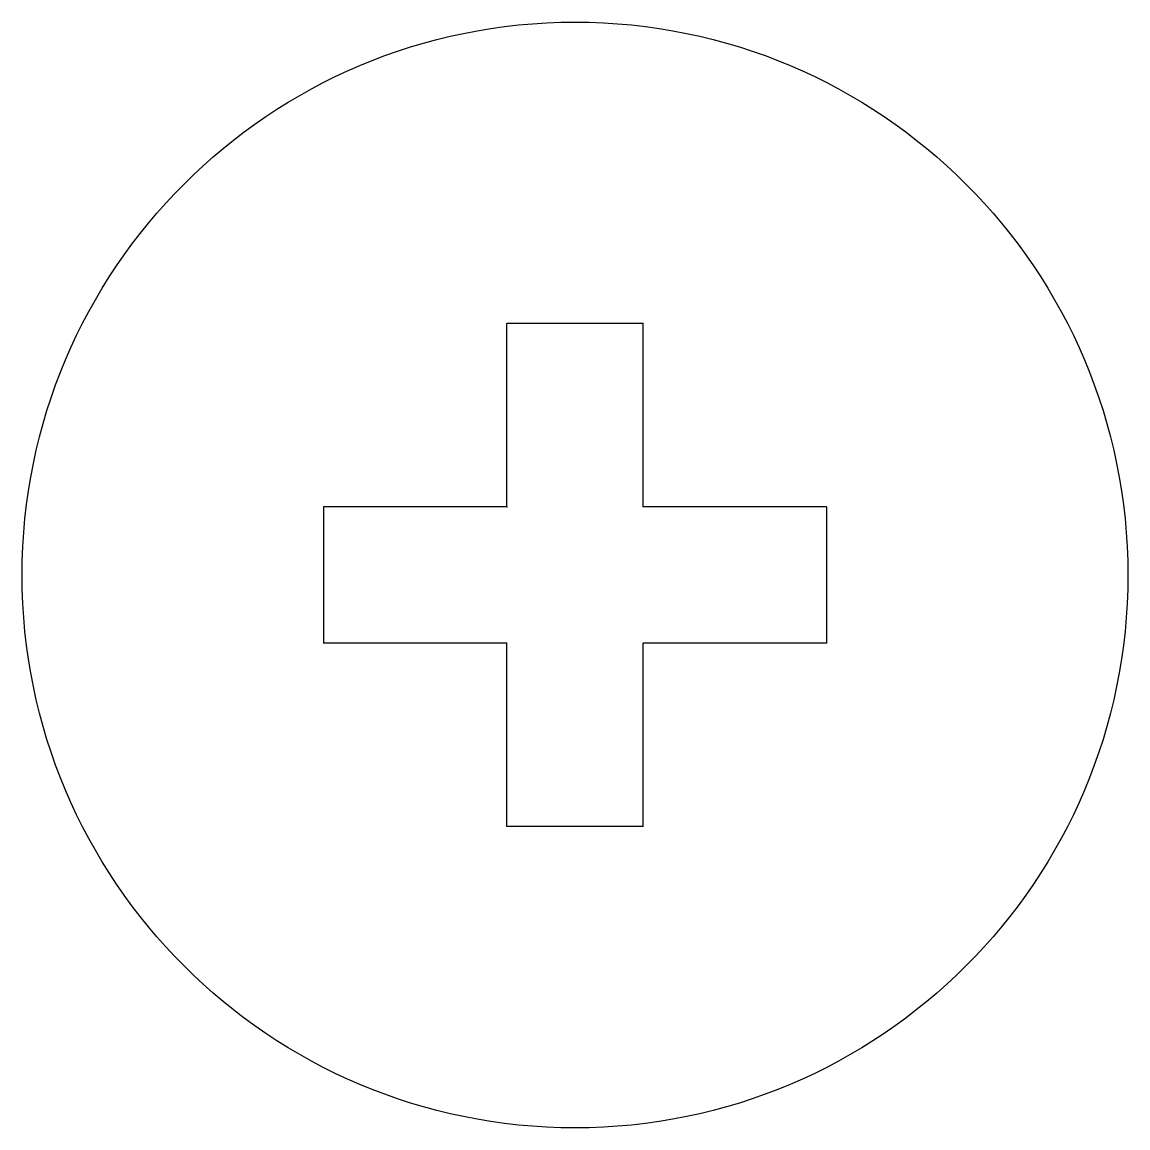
# Model space of a CAD drawing. Header units: millimetres. Extents: x 404.451 to 404.932, y 287.474 to 287.956.
import ezdxf

# ---------------------------------------------------------------- set-up
doc = ezdxf.new("R2010")
doc.units = ezdxf.units.MM
doc.layers.add('Object', color=7, linetype='Continuous')

msp = doc.modelspace()

# ---------------------------------------------------------------- linework, layer by layer
at = {"color": 7, "linetype": 'Continuous'}
for p, q in [((404.72121, 287.82441), (404.6619, 287.82441)), ((404.6619, 287.74458), (404.6619, 287.82441)), ((404.72121, 287.74458), (404.72121, 287.82441)), ((404.58207, 287.74458), (404.58207, 287.68528)), ((404.6619, 287.74458), (404.58207, 287.74458)), ((404.80103, 287.74458), (404.72121, 287.74458)), ((404.80103, 287.74458), (404.80103, 287.68528)), ((404.6619, 287.68528), (404.58207, 287.68528)), ((404.6619, 287.60545), (404.6619, 287.68528)), ((404.72121, 287.60545), (404.72121, 287.68528)), ((404.80103, 287.68528), (404.72121, 287.68528)), ((404.72121, 287.60545), (404.6619, 287.60545))]:
    msp.add_line(p, q, dxfattribs=at)
at = {"layer": 'Object', "color": 7, "linetype": 'Continuous', "const_width": 0.00035}
for points in [[(404.72121, 287.82441), (404.72121, 287.74458), (404.80103, 287.74458), (404.80103, 287.68528), (404.72121, 287.68528), (404.72121, 287.60545), (404.6619, 287.60545), (404.6619, 287.68528), (404.58207, 287.68528), (404.58207, 287.74458), (404.6619, 287.74458), (404.6619, 287.82441), (404.72121, 287.82441)], [(404.6619, 287.68528), (404.6619, 287.60545), (404.72121, 287.60545), (404.72121, 287.68528), (404.80103, 287.68528), (404.80103, 287.74458), (404.72121, 287.74458), (404.72121, 287.82441), (404.6619, 287.82441), (404.6619, 287.74458), (404.58207, 287.74458), (404.58207, 287.68528), (404.6619, 287.68528)]]:
    msp.add_lwpolyline(points, close=True, dxfattribs=at)
at = {"layer": 'Object', "color": 7, "linetype": 'Continuous'}
msp.add_circle((404.69155, 287.71493), 0.24064, dxfattribs=at)
msp.add_point((404.6619, 287.74458), dxfattribs=at)

doc.saveas('drawing.dxf')
